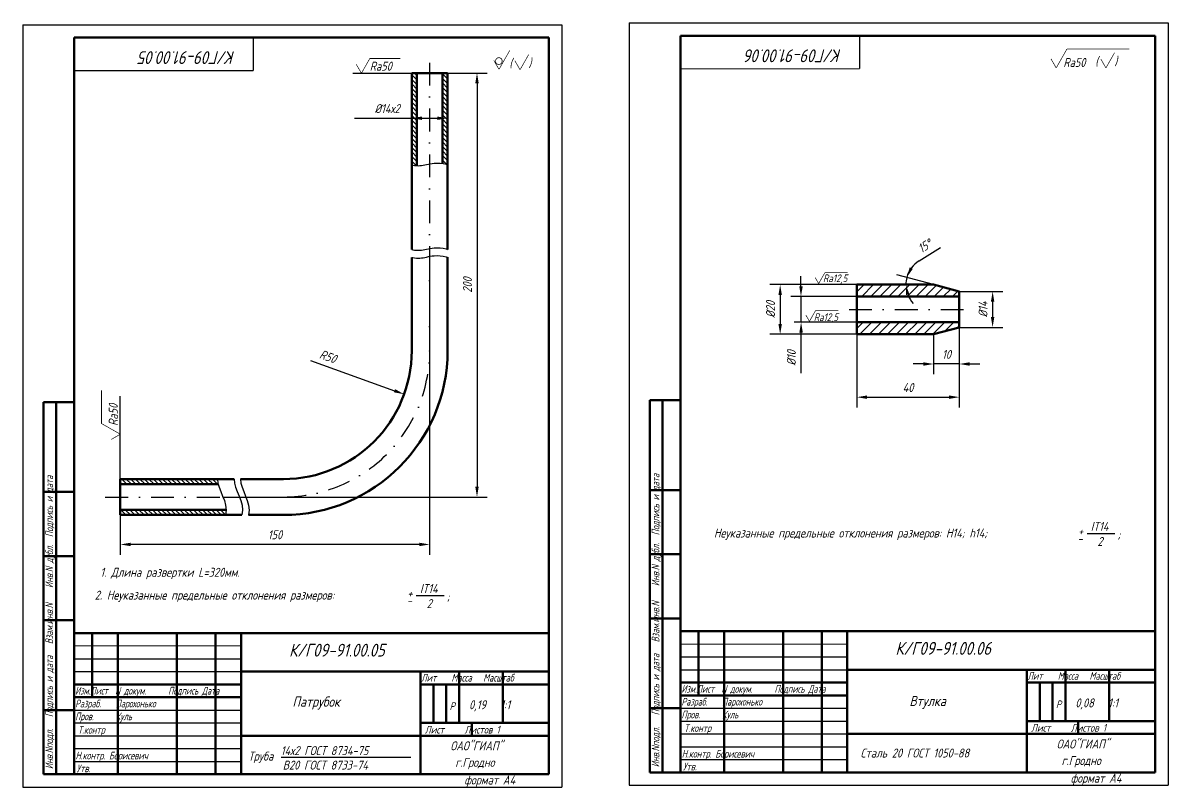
# Model space of a CAD drawing. Header units: inches. Extents: x 1065 to 7392, y 1020 to 3127.
# Drawn here: x 6945.6 to 7391.9, y 1028.7 to 1326.4 of the extents above; entities that cross this region are included whole.
import ezdxf

# ---------------------------------------------------------------- set-up
doc = ezdxf.new("R2010")
doc.units = ezdxf.units.IN
doc.header["$LTSCALE"] = 0.7
doc.header["$MEASUREMENT"] = 0
doc.linetypes.add('DASHDOT', pattern=[25.4, 12.7, -6.35, 0, -6.35])
doc.linetypes.add('HIDDEN', pattern=[9.525, 6.35, -3.175])
doc.styles.add('ROMANC', font='romanc', dxfattribs={"width": 0.8, "oblique": 15, "height": 3.5})
doc.styles.get("Standard").update_dxf_attribs({"font": 'romand.shx', "width": 0.8, "oblique": 15, "height": 3.5})
doc.dimstyles.get("Standard").update_dxf_attribs({"dimtxt": 3.5, "dimasz": 4, "dimexe": 4, "dimexo": 0, "dimgap": 2, "dimtad": 1, "dimdec": 0, "dimdsep": 46, "dimtxsty": 'Standard', "dimcen": 0.09, "dimadec": 0, "dimazin": 0, "dimtfac": 1, "dimtdec": 0, "dimtmove": 0, "dimatfit": 3, "dimfxl": 0, "dimtolj": 1, "dimtzin": 0, "dimlwd": 25, "dimlwe": 25, "dimarcsym": 0})

# ---------------------------------------------------------------- blocks, each defined once
blk = doc.blocks.new('*D394')
at = {"color": 0, "lineweight": 25}
blk.add_line((7057.72, 1194.91), (7090.38, 1183.15), dxfattribs=at)
blk.add_solid([(7090.6, 1183.78), (7090.15, 1182.52), (7094.14, 1181.79)], dxfattribs=at)
at = {"layer": 'DEFPOINTS', "color": 0, "lineweight": 25}
for p in [(7047.1, 1198.73), (7094.14, 1181.79)]:
    blk.add_point(p, dxfattribs=at)
at = {"color": 0, "lineweight": 25, "insert": (7064.49, 1196.45), "char_height": 3.5, "attachment_point": 5, "rotation": 340.2011}
blk.add_mtext('\\A1;R50', dxfattribs=at)
blk = doc.blocks.new('*D433')
at = {"color": 0, "lineweight": 25}
for p, q in [((7294.82, 1233.71), (7303.22, 1238.89)), ((7300.51, 1224.49), (7286.18, 1228.33))]:
    blk.add_line(p, q, dxfattribs=at)
for start, end in [(121.662, 165), (122.4436, 143.7218), (165, 180), (201.2782, 222.5564)]:
    blk.add_arc((7300.51, 1224.49), 10.83, start, end, dxfattribs=at)
for points in [[(7292.37, 1230.61), (7291.17, 1231.19), (7290.04, 1227.29)], [(7289.76, 1220.43), (7291.07, 1220.68), (7289.67, 1224.49)]]:
    blk.add_solid(points, dxfattribs=at)
at = {"layer": 'DEFPOINTS', "color": 0, "lineweight": 25}
for p in [(7270.54, 1224.49), (7289.71, 1225.43), (7300.51, 1224.49), (7300.51, 1224.49), (7310.51, 1221.81)]:
    blk.add_point(p, dxfattribs=at)
at = {"color": 0, "lineweight": 25, "insert": (7297.05, 1239.49), "char_height": 3.5, "attachment_point": 5, "rotation": 31.662}
blk.add_mtext('\\A1;15°', dxfattribs=at)
blk = doc.blocks.new('*D434')
at = {"color": 0, "lineweight": 25}
for p, q in [((7310.51, 1221.81), (7327.49, 1221.81)), ((7323.49, 1217.81), (7323.49, 1211.82)), ((7310.51, 1207.82), (7327.49, 1207.82))]:
    blk.add_line(p, q, dxfattribs=at)
for points in [[(7322.82, 1217.81), (7324.15, 1217.81), (7323.49, 1221.81)], [(7322.82, 1211.82), (7324.15, 1211.82), (7323.49, 1207.82)]]:
    blk.add_solid(points, dxfattribs=at)
at = {"layer": 'DEFPOINTS', "color": 0, "lineweight": 25}
for p in [(7310.51, 1221.81), (7310.51, 1207.82), (7323.49, 1207.82)]:
    blk.add_point(p, dxfattribs=at)
at = {"color": 0, "lineweight": 25, "insert": (7319.74, 1214.81), "char_height": 3.5, "attachment_point": 5, "rotation": 90}
blk.add_mtext('\\A1;%%C14', dxfattribs=at)
blk = doc.blocks.new('*D435')
at = {"color": 0, "lineweight": 25}
for p, q in [((7300.51, 1205.14), (7300.51, 1189.55)), ((7310.51, 1207.82), (7310.51, 1189.55)), ((7296.51, 1193.55), (7292.51, 1193.55)), ((7310.51, 1193.55), (7300.51, 1193.55)), ((7314.51, 1193.55), (7318.51, 1193.55))]:
    blk.add_line(p, q, dxfattribs=at)
for points in [[(7296.51, 1194.22), (7296.51, 1192.88), (7300.51, 1193.55)], [(7314.51, 1194.22), (7314.51, 1192.88), (7310.51, 1193.55)]]:
    blk.add_solid(points, dxfattribs=at)
at = {"layer": 'DEFPOINTS', "color": 0, "lineweight": 25}
for p in [(7300.51, 1205.14), (7310.51, 1207.82), (7300.51, 1193.55)]:
    blk.add_point(p, dxfattribs=at)
at = {"color": 0, "lineweight": 25, "insert": (7305.51, 1197.3), "char_height": 3.5, "attachment_point": 5}
blk.add_mtext('\\A1;10', dxfattribs=at)
blk = doc.blocks.new('*D436')
at = {"color": 0, "lineweight": 25}
for p, q in [((7270.54, 1205.14), (7270.54, 1176.62)), ((7310.51, 1207.82), (7310.51, 1176.62)), ((7274.54, 1180.62), (7306.51, 1180.62))]:
    blk.add_line(p, q, dxfattribs=at)
for points in [[(7274.54, 1181.29), (7274.54, 1179.95), (7270.54, 1180.62)], [(7306.51, 1181.29), (7306.51, 1179.95), (7310.51, 1180.62)]]:
    blk.add_solid(points, dxfattribs=at)
at = {"layer": 'DEFPOINTS', "color": 0, "lineweight": 25}
for p in [(7270.54, 1205.14), (7310.51, 1207.82), (7310.51, 1180.62)]:
    blk.add_point(p, dxfattribs=at)
at = {"color": 0, "lineweight": 25, "insert": (7290.52, 1184.37), "char_height": 3.5, "attachment_point": 5}
blk.add_mtext('\\A1;40', dxfattribs=at)

msp = doc.modelspace()

# ---------------------------------------------------------------- hatches: boundary and pattern name
at = {"lineweight": 25}
h = msp.add_hatch(dxfattribs=at)
h.set_pattern_fill('ANSI31', color=256, scale=10, angle=90, style=0)
h.set_pattern_definition([(135, (2530.379, 1807.0665), (-0.88388348, -0.88388348), [])])
h.paths.add_polyline_path([(7099.1, 1289.29), (7097.1, 1289.29), (7097.1, 1285.29), (7097.1, 1271.13, 0.005854), (7097.53, 1271.03, 0.039188), (7099.1, 1270.82)])
h.paths.add_polyline_path([(7111.1, 1306.87), (7109.1, 1306.87), (7109.1, 1271.65, -0.02754), (7110.49, 1271.35, -0.007414), (7111.1, 1271.18)])
h.paths.add_polyline_path([(7099.1, 1306.87), (7097.1, 1306.87), (7097.1, 1289.29), (7099.1, 1289.29)])
edge = h.paths.add_edge_path()
edge.add_spline(control_points=[(7024.52, 1134.73), (7024.7, 1135.41), (7024.77, 1136.07), (7024.78, 1136.73)], knot_values=[29.152697, 29.152697, 29.152697, 29.152697, 30.972982, 30.972982, 30.972982, 30.972982], degree=3, periodic=0)
edge.add_line((7024.78, 1136.73), (6983.56, 1136.73))
edge.add_line((6983.56, 1136.73), (6983.56, 1134.73))
edge.add_line((6983.56, 1134.73), (7024.52, 1134.73))
edge = h.paths.add_edge_path()
edge.add_spline(control_points=[(7021.68, 1146.73), (7021.52, 1147.41), (7021.43, 1148.07), (7021.45, 1148.73)], knot_values=[16.89827, 16.89827, 16.89827, 16.89827, 19.106376, 19.106376, 19.106376, 19.106376], degree=3, periodic=0)
edge.add_line((7021.45, 1148.73), (6983.56, 1148.73))
edge.add_line((6983.56, 1148.73), (6983.56, 1146.73))
edge.add_line((6983.56, 1146.73), (7021.68, 1146.73))

# ---------------------------------------------------------------- linework, layer by layer
for p, q in [((6945.6, 1325.72), (6945.6, 1028.72)), ((6945.6, 1325.72), (7155.6, 1325.72)), ((7155.6, 1325.72), (7155.6, 1028.72)), ((7181.87, 1326.43), (7181.87, 1029.43)), ((7181.87, 1326.43), (7391.87, 1326.43)), ((7391.87, 1326.43), (7391.87, 1029.43)), ((7111.1, 1306.87), (7097.1, 1306.87)), ((7097.1, 1306.87), (7097.1, 1270.82)), ((7111.1, 1306.87), (7097.1, 1306.87)), ((7097.1, 1306.87), (7111.1, 1306.87)), ((7111.1, 1306.87), (7111.1, 1298.51)), ((7111.1, 1278.51), (7111.1, 1256.82)), ((6945.6, 1028.72), (7155.6, 1028.72)), ((7181.87, 1029.43), (7391.87, 1029.43))]:
    msp.add_line(p, q)
at = {"lineweight": 50}
for p, q in [((7201.87, 1321.43), (7201.87, 1034.43)), ((7201.87, 1321.43), (7386.87, 1321.43)), ((7386.87, 1321.43), (7386.87, 1034.43)), ((6965.6, 1320.72), (6965.6, 1033.72)), ((6965.6, 1320.72), (7150.6, 1320.72)), ((7150.6, 1320.72), (7150.6, 1033.72)), ((7097.1, 1306.87), (7097.1, 1238.16)), ((7097.1, 1306.87), (7111.1, 1306.87)), ((7099.1, 1306.87), (7099.1, 1270.82)), ((7109.1, 1306.87), (7109.1, 1271.65)), ((7111.1, 1306.87), (7111.1, 1238.21)), ((7097.1, 1235.1), (7097.1, 1198.73)), ((7111.1, 1235.14), (7111.1, 1198.73)), ((7270.54, 1224.49), (7270.54, 1205.14)), ((7300.51, 1224.49), (7270.54, 1224.49)), ((7310.51, 1221.81), (7300.51, 1224.49)), ((7270.54, 1219.82), (7310.51, 1219.82)), ((7270.54, 1209.82), (7310.51, 1209.82)), ((7300.51, 1205.14), (7270.54, 1205.14)), ((7310.51, 1207.82), (7300.51, 1205.14)), ((6953.6, 1178.72), (6953.6, 1033.72)), ((6953.6, 1178.72), (6965.6, 1178.72)), ((6958.6, 1178.72), (6958.6, 1033.72)), ((7189.87, 1179.43), (7189.87, 1034.43)), ((7189.87, 1179.43), (7201.87, 1179.43)), ((7194.87, 1179.43), (7194.87, 1034.43)), ((6983.56, 1148.73), (7021.45, 1148.73)), ((6983.56, 1148.73), (7027.9, 1148.73)), ((7030.39, 1148.73), (7047.1, 1148.73)), ((6953.6, 1143.72), (6965.6, 1143.72)), ((6983.56, 1146.73), (7021.68, 1146.73)), ((7189.87, 1144.43), (7201.87, 1144.43)), ((6983.56, 1136.73), (7024.78, 1136.73)), ((6983.56, 1134.73), (7024.52, 1134.73)), ((6983.56, 1134.73), (7030.97, 1134.73)), ((7033.45, 1134.73), (7047.1, 1134.73)), ((6953.6, 1118.72), (6965.6, 1118.72)), ((7189.87, 1119.43), (7201.87, 1119.43)), ((6953.6, 1093.72), (6965.6, 1093.72)), ((7189.87, 1094.43), (7201.87, 1094.43)), ((7201.87, 1089.43), (7386.87, 1089.43)), ((7208.87, 1089.43), (7208.87, 1064.43)), ((7218.87, 1089.43), (7218.87, 1034.43)), ((7241.87, 1089.43), (7241.87, 1034.43)), ((7256.87, 1089.43), (7256.87, 1034.43)), ((7266.87, 1089.43), (7266.87, 1034.43)), ((6965.6, 1088.72), (7150.6, 1088.72)), ((6972.6, 1088.72), (6972.6, 1063.72)), ((6982.6, 1088.72), (6982.6, 1033.72)), ((7005.6, 1088.72), (7005.6, 1033.72)), ((7020.6, 1088.72), (7020.6, 1033.72)), ((7030.6, 1088.72), (7030.6, 1033.72)), ((7100.6, 1073.72), (7100.6, 1033.72)), ((7115.6, 1073.72), (7115.6, 1053.72)), ((7132.6, 1073.72), (7132.6, 1053.72)), ((7336.87, 1074.43), (7336.87, 1034.43)), ((7351.87, 1074.43), (7351.87, 1054.43)), ((7368.87, 1074.43), (7368.87, 1054.43)), ((6965.6, 1068.72), (7030.6, 1068.72)), ((7100.6, 1068.72), (7150.6, 1068.72)), ((7105.6, 1068.72), (7105.6, 1053.72)), ((7110.6, 1068.72), (7110.6, 1053.72)), ((7201.87, 1069.43), (7266.87, 1069.43)), ((7336.87, 1069.43), (7386.87, 1069.43)), ((7341.87, 1069.43), (7341.87, 1054.43)), ((7346.87, 1069.43), (7346.87, 1054.43)), ((6965.6, 1063.72), (7030.6, 1063.72)), ((7201.87, 1064.43), (7266.87, 1064.43)), ((6953.6, 1058.72), (6965.6, 1058.72)), ((7189.87, 1059.43), (7201.87, 1059.43)), ((7100.6, 1053.72), (7150.6, 1053.72)), ((7120.6, 1053.72), (7120.6, 1048.72)), ((7336.87, 1054.43), (7386.87, 1054.43)), ((7356.87, 1054.43), (7356.87, 1049.43)), ((6953.6, 1033.72), (7150.6, 1033.72)), ((7189.87, 1034.43), (7386.87, 1034.43))]:
    msp.add_line(p, q, dxfattribs=at)
at = {"linetype": 'DASHDOT'}
for p, q in [((7104.1, 1310.93), (7104.1, 1198.73)), ((7267.53, 1214.82), (7313.78, 1214.82)), ((6977.68, 1141.73), (7047.1, 1141.73))]:
    msp.add_line(p, q, dxfattribs=at)
at = {"lineweight": 25}
for p, q in [((7074.2, 1306.87), (7098.09, 1306.87)), ((7097.1, 1306.87), (7097.1, 1285.29)), ((7111.1, 1306.87), (7111.1, 1285.29)), ((7111.1, 1306.87), (7126.56, 1306.87)), ((7122.56, 1302.87), (7122.56, 1145.73)), ((7074.85, 1289.29), (7107.1, 1289.29)), ((7104.1, 1235.47), (7104.1, 1119.26)), ((7248.81, 1223.82), (7248.81, 1227.82)), ((7270.54, 1224.49), (7236.7, 1224.49)), ((7270.54, 1221.65), (7273.38, 1224.49)), ((7272.46, 1219.82), (7277.13, 1224.49)), ((7275.99, 1219.82), (7280.55, 1224.37)), ((7279.53, 1219.82), (7284.2, 1224.49)), ((7283.06, 1219.82), (7287.73, 1224.49)), ((7286.6, 1219.82), (7291.27, 1224.49)), ((7290.13, 1219.82), (7294.81, 1224.49)), ((7293.67, 1219.82), (7298.34, 1224.49)), ((7297.2, 1219.82), (7301.59, 1224.2)), ((7300.74, 1219.82), (7304.38, 1223.45)), ((7240.7, 1220.49), (7240.7, 1209.14)), ((7270.54, 1219.82), (7244.81, 1219.82)), ((7248.81, 1219.82), (7248.81, 1209.82)), ((7280.51, 1219.82), (7278.51, 1219.82)), ((7304.28, 1219.82), (7307.16, 1222.7)), ((7307.81, 1219.82), (7309.95, 1221.96)), ((7270.54, 1209.82), (7246.1, 1209.82)), ((7270.54, 1207.32), (7273.03, 1209.82)), ((7271.78, 1205.14), (7276.46, 1209.82)), ((7275.45, 1205.14), (7280.13, 1209.82)), ((7276.54, 1209.75), (7276.6, 1209.82)), ((7280.51, 1209.82), (7276.54, 1209.82)), ((7278.99, 1205.14), (7283.67, 1209.82)), ((7282.52, 1205.14), (7287.2, 1209.82)), ((7286.06, 1205.14), (7290.74, 1209.82)), ((7289.6, 1205.14), (7294.28, 1209.82)), ((7293.13, 1205.14), (7297.81, 1209.82)), ((7296.67, 1205.14), (7301.35, 1209.82)), ((7300.2, 1205.14), (7304.88, 1209.82)), ((7304.92, 1206.32), (7308.42, 1209.82)), ((7270.54, 1205.14), (7236.7, 1205.14)), ((7248.81, 1205.82), (7248.81, 1189.99)), ((7309.75, 1207.61), (7310.51, 1208.37)), ((6983.56, 1148.73), (6983.56, 1181.08)), ((6983.56, 1148.73), (6983.56, 1134.73)), ((7023.6, 1141.73), (7126.56, 1141.73)), ((6983.56, 1134.73), (6983.56, 1119.26)), ((7360.29, 1127.51), (7371.12, 1127.51)), ((7100.1, 1123.26), (6987.56, 1123.26)), ((7098.91, 1103.31), (7109.74, 1103.31)), ((6965.6, 1078.72), (7030.6, 1078.72)), ((7201.87, 1079.43), (7266.87, 1079.43)), ((6965.6, 1073.72), (7030.6, 1073.72)), ((7201.87, 1074.43), (7266.87, 1074.43)), ((6965.6, 1058.72), (7030.6, 1058.72)), ((7201.87, 1059.43), (7266.87, 1059.43)), ((6965.6, 1053.72), (7030.6, 1053.72)), ((7201.87, 1054.43), (7266.87, 1054.43)), ((7201.87, 1049.43), (7266.87, 1049.43)), ((6965.6, 1048.72), (7030.6, 1048.72)), ((7201.87, 1044.43), (7266.87, 1044.43)), ((6965.6, 1043.72), (7030.6, 1043.72)), ((7046.21, 1040.36), (7096.79, 1040.36)), ((6965.6, 1038.72), (7030.6, 1038.72)), ((7201.87, 1039.43), (7266.87, 1039.43))]:
    msp.add_line(p, q, dxfattribs=at)
at = {"linetype": 'HIDDEN', "lineweight": 25}
for p, q in [((7097.1, 1298.38), (7097.1, 1278.6)), ((7111.1, 1298.59), (7111.1, 1278.02))]:
    msp.add_line(p, q, dxfattribs=at)
at = {"linetype": 'Continuous', "lineweight": 50}
for p, q in [((7310.51, 1221.82), (7310.51, 1207.82)), ((6983.56, 1148.73), (6983.56, 1134.73))]:
    msp.add_line(p, q, dxfattribs=at)
at = {"lineweight": 15}
for p, q in [((6965.6, 1083.72), (7030.6, 1083.72)), ((7201.87, 1084.43), (7266.87, 1084.43))]:
    msp.add_line(p, q, dxfattribs=at)
at = {"color": 1, "lineweight": 50}
for p, q in [((7030.6, 1073.72), (7150.6, 1073.72)), ((7266.87, 1074.43), (7386.87, 1074.43)), ((7266.87, 1049.43), (7386.87, 1049.43)), ((7030.6, 1048.72), (7150.6, 1048.72))]:
    msp.add_line(p, q, dxfattribs=at)
for points, const_width in [([(7035.45, 1307.84), (7035.45, 1320.84)], 0.5), ([(7271.72, 1308.55), (7271.72, 1321.55)], 0.5), ([(7077.52, 1306.82), (7080.79, 1312.58)], 0.25), ([(7080.79, 1312.58), (7092.71, 1312.58)], 0.3), ([(7131.13, 1308.33), (7135.3, 1315.67)], 0.25), ([(7139.34, 1308.19), (7142.68, 1314.08)], 0.25), ([(7346.24, 1312.4), (7348.27, 1308.9)], 0.25), ([(7348.27, 1308.9), (7352.44, 1316.24)], 0.25), ([(7352.44, 1316.24), (7376.8, 1316.24)], 0.3), ([(7365.62, 1312.4), (7367.65, 1308.9)], 0.25), ([(7367.65, 1308.9), (7370.99, 1314.79)], 0.25), ([(6965.45, 1307.84), (7035.45, 1307.84)], 0.5), ([(7075.49, 1310.32), (7077.52, 1306.82)], 0.25), ([(7129.1, 1311.83), (7131.13, 1308.33)], 0.25), ([(7137.3, 1311.69), (7139.34, 1308.19)], 0.25), ([(7201.72, 1308.55), (7271.72, 1308.55)], 0.5), ([(7254.3, 1227.28), (7255.7, 1224.87)], 0.25), ([(7255.7, 1224.87), (7258.11, 1229.12)], 0.25), ([(7258.11, 1229.12), (7266.98, 1229.12)], 0.3), ([(7252.11, 1210.18), (7254.52, 1214.43)], 0.25), ([(7254.52, 1214.43), (7263.4, 1214.43)], 0.3), ([(7250.71, 1212.6), (7252.11, 1210.18)], 0.25), ([(6976.22, 1170.36), (6976.22, 1183.24)], 0.3), ([(6983.56, 1166.2), (6976.22, 1170.36)], 0.25), ([(6980.06, 1164.16), (6983.56, 1166.2)], 0.25)]:
    msp.add_lwpolyline(points, dxfattribs=dict(const_width=const_width))
at = {"const_width": 0.3}
for points in [[(7132.36, 1311.56, 1.02775), (7129.8, 1311.56, 1.02775)], [(7132.36, 1311.56, -1.02775), (7129.8, 1311.56, -1.02775)]]:
    msp.add_lwpolyline(points, format="xyb", dxfattribs=at)
for points in [[(7097.1, 1271.13, 0.005854), (7097.53, 1271.03, 0.069654), (7100.33, 1270.83, 0.045006), (7102.85, 1271.23, -0.037919), (7105.85, 1271.75, -0.090658), (7110.49, 1271.35, -0.007414), (7111.1, 1271.18)], [(7097.1, 1238.16, 0.005854), (7097.53, 1238.06, 0.069654), (7100.33, 1237.86, 0.045006), (7102.85, 1238.26, -0.037919), (7105.85, 1238.78, -0.090658), (7110.49, 1238.38, -0.007414), (7111.1, 1238.21)], [(7097.1, 1235.1, 0.005854), (7097.53, 1235, 0.069654), (7100.33, 1234.8, 0.045006), (7102.85, 1235.2, -0.037919), (7105.85, 1235.72, -0.090658), (7110.49, 1235.32, -0.007414), (7111.1, 1235.14)]]:
    msp.add_lwpolyline(points, format="xyb")
at = {"lineweight": 50}
for radius in [50, 64]:
    msp.add_arc((7047.1, 1198.73), radius, 270, 0, dxfattribs=at)
at = {"linetype": 'DASHDOT', "lineweight": 25}
msp.add_arc((7047.1, 1198.73), 57, 270, 0, dxfattribs=at)
at = {"lineweight": 25}
for points in [[(7021.45, 1148.73), (7021.28, 1144.54), (7025.9, 1139.97), (7024.52, 1134.73)], [(7027.9, 1148.73), (7027.73, 1144.54), (7032.35, 1139.97), (7030.97, 1134.73)], [(7030.39, 1148.73), (7030.22, 1144.54), (7034.84, 1139.97), (7033.45, 1134.73)]]:
    msp.add_open_spline(points, degree=3, dxfattribs=at)
for points in [[(7121.89, 1302.87), (7123.22, 1302.87), (7122.56, 1306.87)], [(7101.1, 1289.96), (7101.1, 1288.63), (7097.1, 1289.29)], [(7107.1, 1289.96), (7107.1, 1288.63), (7111.1, 1289.29)], [(7240.03, 1220.49), (7241.36, 1220.49), (7240.7, 1224.49)], [(7248.14, 1223.82), (7249.48, 1223.82), (7248.81, 1219.82)], [(7248.18, 1205.82), (7249.52, 1205.82), (7248.85, 1209.82)], [(7240.03, 1209.14), (7241.36, 1209.14), (7240.7, 1205.14)], [(7121.89, 1145.73), (7123.22, 1145.73), (7122.56, 1141.73)], [(6987.56, 1123.92), (6987.56, 1122.59), (6983.56, 1123.26)], [(7100.1, 1123.92), (7100.1, 1122.59), (7104.1, 1123.26)]]:
    msp.add_solid(points, dxfattribs=at)
at = {"layer": 'DEFPOINTS', "color": 0, "linetype": 'ByBlock'}
for p in [(7098.08, 1306.44), (6983.94, 1180.02)]:
    msp.add_point(p, dxfattribs=at)

# ---------------------------------------------------------------- texts
at = {"style": 'ROMANC', "oblique": 15, "width": 0.8}
for s, p in [('(', (7135.15, 1309.02)), (')', (7142.65, 1309.16)), ('(', (7363.46, 1309.73)), (')', (7370.96, 1309.86))]:
    msp.add_text(s, height=3.5, dxfattribs=at).set_placement(p)
at = {"lineweight": 35, "char_height": 5, "width": 116.2188, "attachment_point": 1, "rotation": 180}
for s, insert in [('К/Г09-91.00.05 ', (7028.33, 1310.42)), ('К/Г09-91.00.06 ', (7264.6, 1311.12))]:
    msp.add_mtext(s, dxfattribs=dict(at, insert=insert))
at = {"lineweight": 25, "attachment_point": 1}
for s, insert, char_height, width in [('Ra50', (7351.06, 1312.78), 3.5, 29.1251), ('Ra50', (7080.77, 1311.32), 3.5, 29.1251), ('Ra12,5', (7257.39, 1228.44), 3, 25.3892), ('Ra12,5', (7253.8, 1213.29), 3, 25.3892), (' Неуказанные предельные отклонения размеров: H14; h14; ', (7213.03, 1129.44), 3.5, 158.004), ('IT14', (7361.74, 1132.03), 3.5, 19.7907), ('-', (7356.56, 1127.28), 3.5, 6.6548), ('+', (7356.79, 1130.21), 3.5, 4.3989), ('2', (7364.35, 1126.16), 3.5, 17.1446), (';', (7372.17, 1128.88), 3.5, 9.0235), ('1. Длина развертки L=320мм.', (6975.76, 1114.16), 3.5, 98.3226), ('IT14', (7100.35, 1107.83), 3.5, 19.7907), ('2. Неуказанные предельные отклонения размеров:  ', (6973.6, 1105.25), 3.5, 158.004), ('+', (7095.41, 1106.01), 3.5, 4.3989), (';', (7110.79, 1104.68), 3.5, 9.0235), ('-', (7095.18, 1103.08), 3.5, 6.6548), ('2', (7102.97, 1101.96), 3.5, 17.1446), ('{\\W0.7;Лит    Масса   Масштаб}', (7100.8, 1072.83), 3, 48.3624), ('{\\W0.7;Лит    Масса   Масштаб}', (7337.07, 1073.54), 3, 48.3624), ('{\\W0.6; Изм.Лист  N докум.      Подпись Дата\\P Разраб.    Парохонько\\P Пров.      Куль}', (6964.52, 1067.77), 3, 75.9719), ('{\\W0.6; Изм.Лист  N докум.      Подпись Дата\\P Разраб.    Парохонько\\P Пров.      Куль}', (7200.79, 1068.48), 3, 75.9719), ('0,19   1:1', (7119.45, 1062.55), 3.5, 30.5998), ('Р', (7348.15, 1062.46), 3, 4.7355), ('0,08   1:1', (7355.72, 1063.26), 3.5, 30.5998), ('Р', (7111.88, 1061.76), 3, 4.7355), ('{\\W0.7;Т.контр}', (7203.3, 1053.22), 3, 65.7648), ('Лист     Листов 1', (7338.48, 1053.3), 3, 49.4707), ('{\\W0.7;Т.контр}', (6967.03, 1052.51), 3, 65.7648), ('Лист     Листов 1', (7102.21, 1052.59), 3, 49.4707), ('14х2 ГОСТ 8734-75', (7046.09, 1044.67), 3.5, 73.1572), ('{\\W0.7; Н.контр. Борисевич}', (6964.59, 1042.5), 3, 40.546), ('Труба', (7033.43, 1042.53), 3.5, 36.5786), ('г.Гродно', (7114.1, 1040.1), 3.5, 35.0627), ('{\\W0.7; Н.контр. Борисевич}', (7200.85, 1043.21), 3, 40.546), ('Сталь 20 ГОСТ 1050-88', (7272.01, 1043.74), 3.5, 67.3789), ('г.Гродно', (7350.37, 1040.81), 3.5, 35.0627), ('{\\W0.7;Утв.     }', (6966.52, 1037.51), 3, 39.2217), ('В20 ГОСТ 8733-74', (7046.85, 1039.03), 3.5, 72.5735), ('{\\W0.7;Утв.     }', (7202.79, 1038.22), 3, 39.2217), ('формат А4', (7117.62, 1033.23), 3.5, 32.7454), ('формат А4', (7353.89, 1033.94), 3.5, 32.7454)]:
    msp.add_mtext(s, dxfattribs=dict(at, insert=insert, char_height=char_height, width=width))
at = {"lineweight": 25, "char_height": 3.5, "attachment_point": 5}
for s, insert in [('\\A1;%%C14х2', (7087.56, 1293.04)), ('\\A1;150', (7043.83, 1127.01))]:
    msp.add_mtext(s, dxfattribs=dict(at, insert=insert))
at = {"lineweight": 25, "char_height": 3.5, "attachment_point": 5, "rotation": 90}
for s, insert in [('\\A1;200', (7118.81, 1224.3)), ('\\A1;%%C20', (7236.95, 1214.81)), ('\\A1;%%C10', (7245.06, 1195.9))]:
    msp.add_mtext(s, dxfattribs=dict(at, insert=insert))
at = {"lineweight": 25, "attachment_point": 1, "rotation": 90}
for s, insert, char_height, width in [('Ra50', (6979.07, 1169.44), 3.5, 29.1251), ('{\\W0.7; Инв.Nподл.   Подпись и дата   Взам.инв.N    Инв.N дубл.  Подпись и дата}', (6954.36, 1034.24), 3, 144.2887), ('{\\W0.7; Инв.Nподл.   Подпись и дата   Взам.инв.N    Инв.N дубл.  Подпись и дата}', (7190.63, 1034.95), 3, 144.2887)]:
    msp.add_mtext(s, dxfattribs=dict(at, insert=insert, char_height=char_height, width=width))
at = {"lineweight": 35, "attachment_point": 1}
for s, insert, char_height, width in [('К/Г09-91.00.05', (7049.33, 1084.56), 5, 116.2188), ('К/Г09-91.00.06', (7285.6, 1085.27), 5, 116.2188), ('ОАО"ГИАП"', (7112.18, 1046.54), 3.5, 36.171), ('ОАО"ГИАП"', (7348.45, 1047.25), 3.5, 36.171)]:
    msp.add_mtext(s, dxfattribs=dict(at, insert=insert, char_height=char_height, width=width))
at = {"lineweight": 30, "char_height": 4, "width": 61.9449, "attachment_point": 1}
for s, insert in [('Патрубок ', (7050.62, 1064)), ('Втулка', (7291.06, 1064.27))]:
    msp.add_mtext(s, dxfattribs=dict(at, insert=insert))

# ---------------------------------------------------------------- dimensions: what is measured, and where the dimension line sits
at = {"lineweight": 25}
dim = msp.add_angular_dim_2l(base=(7289.71, 1225.43), line1=((7300.51, 1224.49), (7270.54, 1224.49)), line2=((7310.51, 1221.81), (7300.51, 1224.49)), dimstyle='Standard', dxfattribs=at)
dim.commit()
dim.dimension.update_dxf_attribs({"geometry": '*D433', "text_midpoint": (7297.05, 1239.49)})
dim = msp.add_linear_dim(base=(7323.49, 1207.82), p1=(7310.51, 1221.81), p2=(7310.51, 1207.82), angle=90, text='%%C14', dimstyle='Standard', dxfattribs=at)
dim.commit()
dim.dimension.update_dxf_attribs({"geometry": '*D434', "text_midpoint": (7319.74, 1214.81)})
for base, p1, p2, picture, middle in [((7310.51, 1180.62), (7270.54, 1205.14), (7310.51, 1207.82), '*D436', (7290.52, 1184.37)), ((7300.51, 1193.55), (7310.51, 1207.82), (7300.51, 1205.14), '*D435', (7305.51, 1197.3))]:
    dim = msp.add_linear_dim(base=base, p1=p1, p2=p2, dimstyle='Standard', dxfattribs=at)
    dim.commit()
    dim.dimension.update_dxf_attribs({"geometry": picture, "text_midpoint": middle})
dim = msp.add_radius_dim(center=(7047.1, 1198.73), mpoint=(7094.14, 1181.79), dimstyle='Standard', dxfattribs=at)
dim.commit()
dim.dimension.update_dxf_attribs({"geometry": '*D394', "text_midpoint": (7063.22, 1192.93), "dimtype": 164})

doc.saveas('drawing.dxf')
